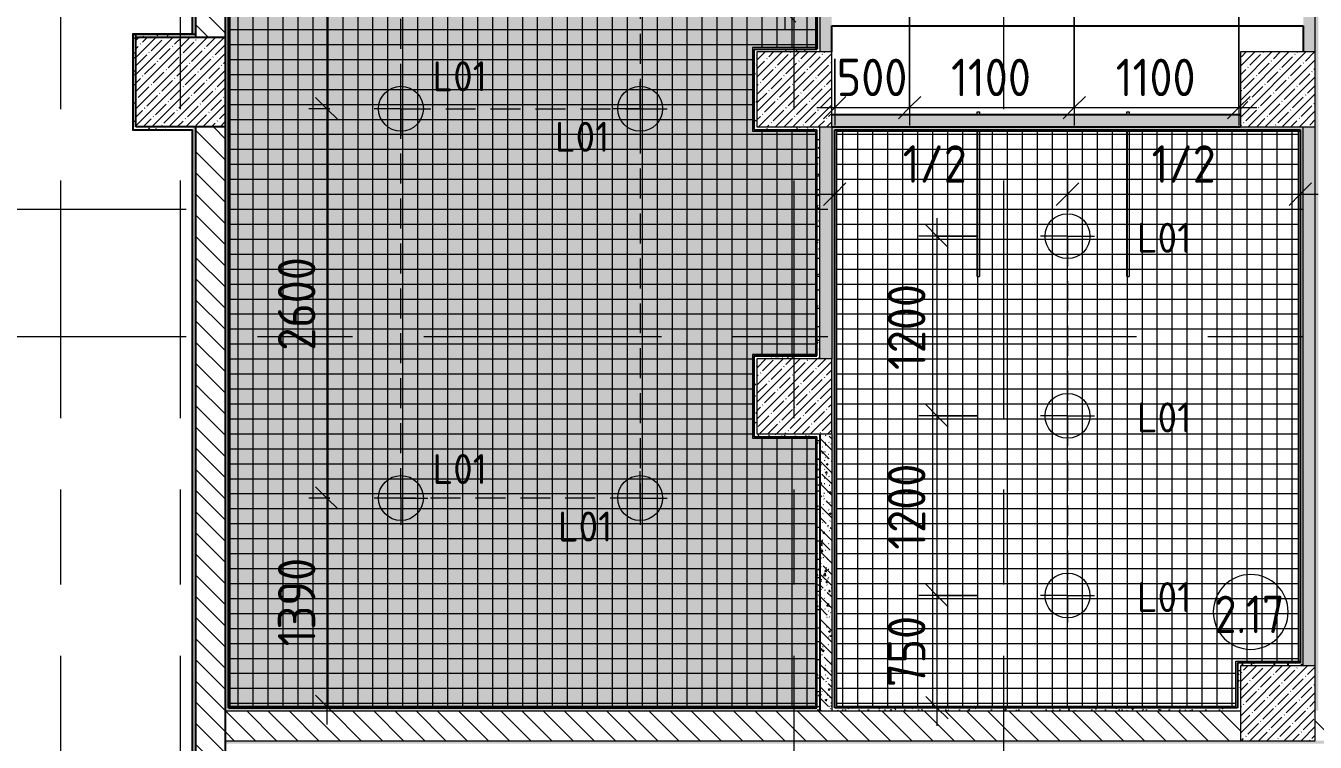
# Model space of a CAD drawing. Header units: millimetres. Extents: x 35098 to 231722, y -8553 to 29000.
# Drawn here: x 65425 to 74040, y 18590 to 23375 of the extents above; entities that cross this region are included whole.
import ezdxf

# ---------------------------------------------------------------- set-up
doc = ezdxf.new("R2010")
doc.units = ezdxf.units.MM
doc.linetypes.add('ADSK_Штрих_ш2 п1', pattern=[300, 200, -100])
doc.linetypes.add('Осевая', pattern=[3175, 635, -476.25, 1587.5, -476.25])
for name, color, linetype, lineweight in [('A-ANNO-DIMS', 7, 'Continuous', 9), ('A-ANNO-DIMS-100', 7, 'Continuous', 9), ('A-AREA-IDEN', 7, 'Continuous', 9), ('A-CLNG-PATT', 7, 'Continuous', 9), ('A-DETL-1', 7, 'ADSK_Штрих_ш2 п1', 9), ('A-GENM', 7, 'Continuous', 9), ('A-WALL', 7, 'Continuous', 9), ('E-LITE-EQPM-IDEN', 7, 'Continuous', 9), ('I-WALL', 7, 'Continuous', 9), ('S-COLS', 7, 'Continuous', 9), ('Оси-2', 7, 'Осевая', 9)]:
    doc.layers.add(name, color=color, linetype=linetype, lineweight=lineweight)
for name, color, linetype, lineweight, true_color in [('A-ANNO-NOTE', 1, 'Continuous', 9, 0xff0000), ('A-CLNG-1', 7, 'Continuous', 9, 0xc0c0c0), ('A-WALL-1', 7, 'Continuous', 25, 0x3c3c3c), ('A-WALL-FNSH-2', 7, 'Continuous', 13, 0x3c3c3c)]:
    doc.layers.add(name, color=color, linetype=linetype, lineweight=lineweight, true_color=true_color)
doc.layers.add('A-CLNG-PATT-1', color=7, linetype='Continuous', lineweight=9, transparency=1)
doc.styles.add('GOST Common', font='GOST_Common.ttf', dxfattribs={"height": 200})
doc.styles.add('GOST Common_1', font='GOST_Common.ttf', dxfattribs={"width": 0.9, "height": 250})
doc.styles.add('ISOCPEUR', font='isocpeur.ttf', dxfattribs={"width": 0.9, "height": 250})
doc.dimstyles.new('ISO-2_5_0_9К_БОЛЬШОЙ', dxfattribs={"dimscale": 304.8, "dimtxt": 248.995294, "dimasz": 0.492126, "dimexe": 0.393701, "dimexo": 0.984252, "dimgap": 0, "dimtad": 1, "dimdec": 0, "dimrnd": 10, "dimzin": 0, "dimdsep": 46, "dimtxsty": 'ISOCPEUR', "dimblk1": 'OBLIQUE', "dimblk2": 'OBLIQUE', "dimsah": 1, "dimcen": 0.09, "dimdle": 0.393701, "dimazin": 0, "dimtfac": 1, "dimtdec": 4, "dimtix": 1, "dimtmove": 0, "dimatfit": 3, "dimfxl": 1, "dimtvp": 1, "dimtolj": 1, "dimtzin": 0, "dimarcsym": 2})
doc.dimstyles.new('ISO-2_5_0_9К_БОЛЬШОЙ_1', dxfattribs={"dimscale": 304.8, "dimtxt": 248.995294, "dimasz": 0.492126, "dimexe": 0.393701, "dimexo": 0.984252, "dimgap": 0, "dimtad": 1, "dimdec": 0, "dimrnd": 10, "dimzin": 0, "dimdsep": 46, "dimtxsty": 'ISOCPEUR', "dimblk1": 'OBLIQUE', "dimblk2": 'OBLIQUE', "dimsah": 1, "dimcen": 0.09, "dimdle": 0.393701, "dimazin": 0, "dimtfac": 1, "dimtdec": 4, "dimtix": 1, "dimtmove": 2, "dimatfit": 3, "dimfxl": 1, "dimtvp": 1, "dimtolj": 1, "dimtzin": 0, "dimarcsym": 2})
pattern_1 = [(135, (0, 0), (-70.71068, -70.71068), [])]
pattern_2 = [(135, (0, 0), (-75.43415, -75.43415), [106.68, -17.78, 3.556, -17.78]), (135, (0, 75.39), (-75.43415, -75.43415), []), (50, (0, 0), (127.52922, -11.15758), [13.335, -146.685]), (355, (0, 0), (-24.66966, 133.74002), [10.668, -117.348]), (100.451, (10.63, -0.93), (102.85973, 122.58178), [11.333, -124.663]), (46.184, (0, 35.56), (189.75516, -29.43036), [20.002, -220.027]), (96.636, (15.81, 33.1), (166.1822, 173.1996), [17, -186.995]), (351.184, (0, 35.56), (166.18393, 173.19757), [16.002, -176.022]), (21, (17.78, 26.67), (106.13027, -71.58603), [13.335, -146.685]), (326, (17.78, 26.67), (43.26188, 128.93175), [10.668, -117.348]), (71.451, (26.62, 20.7), (149.39198, 57.34505), [11.333, -124.663]), (37.5, (0, 0), (2.162228, 59.188357), [3.353, -112.573, 3.353, -115.773, -117.792]), (37.5, (0, 0), (2.162228, 59.188357), [-235.052, 3.353, -114.44]), (7.5, (0, 0), (46.773857, 70.12615), [3.353, -64.567, 3.353, -109.906, -44.894]), (7.5, (0, 0), (46.773857, 70.12615), [-181.178, 3.353, -41.542]), (327.5, (-39.65, 0), (94.91367, -4.010093), [3.353, -41.097, 3.353, -135.331, -184.023]), (327.5, (-39.65, 0), (94.91367, -4.010093), [-183.134, 3.353, -180.67]), (317.5, (-57.43, 0), (103.69057, 17.79882), [3.353, -54.432, 3.353, -88.748, -130.683]), (317.5, (-57.43, 0), (103.69057, 17.79882), [-149.885, 3.353, -127.33])]
pattern_3 = [(0, (0, 0), (121.92, 30.48), [10.058, -81.382, 10.058, -81.382, -487.68]), (0, (0, 0), (121.92, 30.48), [-182.88, 10.058, -172.822, 10.058, -81.382, -213.36]), (0, (0, 0), (121.92, 30.48), [-457.2, 10.058, -50.902, 10.058, -142.342]), (120, (45.72, 15.24), (-87.356454, 90.345817), [10.058, -81.382, 10.058, -81.382, -487.68]), (120, (45.72, 15.24), (-87.356454, 90.345817), [-182.88, 10.058, -172.822, 10.058, -81.382, -213.36]), (120, (45.72, 15.24), (-87.356454, 90.345817), [-457.2, 10.058, -50.902, 10.058, -142.342]), (240, (60.96, 76.2), (-34.563546, -120.825817), [10.058, -81.382, 10.058, -81.382, -487.68]), (240, (60.96, 76.2), (-34.563546, -120.825817), [-182.88, 10.058, -172.822, 10.058, -81.382, -213.36]), (240, (60.96, 76.2), (-34.563546, -120.825817), [-457.2, 10.058, -50.902, 10.058, -142.342])]

# ---------------------------------------------------------------- blocks, each defined once
blk = doc.blocks.new('BSC_Колонна _Прямоугольная - 500х500-V22-План расстановки осветительного оборудования 2 этажа в осях 12-23')
at = {"layer": 'S-COLS'}
h = blk.add_hatch(dxfattribs=at)
h.set_pattern_fill('FP_31', color=256, style=0, pattern_type=2)
h.set_pattern_definition([(45, (-73790, -22950), (-57.02463, 57.02463), []), (45, (-73732.975, -22950), (-57.02463, 57.02463), [100.806, -20.161, 3.353, -16.808])])
h.paths.add_polyline_path([(-250, -250), (250, -250), (250, 250), (-250, 250)])
for p, q in [((250, 250), (-250, 250)), ((-250, 250), (-250, -250)), ((250, -250), (250, 250)), ((-250, -250), (250, -250))]:
    blk.add_line(p, q, dxfattribs=at)
blk = doc.blocks.new('BSC_Колонна _Прямоугольная - 500х500-V23-План расстановки осветительного оборудования 2 этажа в осях 12-23')
at = {"layer": 'S-COLS'}
h = blk.add_hatch(dxfattribs=at)
h.set_pattern_fill('FP_32', color=256, style=0, pattern_type=2)
h.set_pattern_definition([(45, (-70560, -22950), (-57.02463, 57.02463), []), (45, (-70502.975, -22950), (-57.02463, 57.02463), [100.806, -20.161, 3.353, -16.808])])
h.paths.add_polyline_path([(-250, -250), (250, -250), (250, 250), (-250, 250), (-250, -31.6)])
for p, q in [((250, 250), (-250, 250)), ((-250, 250), (-250, -250)), ((250, -250), (250, 250)), ((-250, -250), (250, -250))]:
    blk.add_line(p, q, dxfattribs=at)
blk = doc.blocks.new('131_Сантехническая перегородка - СП-2-V27-План расстановки осветительного оборудования 2 этажа в осях 12-23')
at = {"layer": 'A-GENM'}
for p, q in [((0, 8), (969, 8)), ((0, 8), (0, -8)), ((1080, 8), (1100, 8)), ((1100, 8), (1100, -8)), ((969, -8), (0, -8)), ((1100, -8), (1080, -8))]:
    blk.add_line(p, q, dxfattribs=at)
blk = doc.blocks.new('BSC_Колонна _Прямоугольная - 500х500-V35-План расстановки осветительного оборудования 2 этажа в осях 12-23')
at = {"layer": 'S-COLS'}
h = blk.add_hatch(dxfattribs=at)
h.set_pattern_fill('FP_39', color=256, style=0, pattern_type=2)
h.set_pattern_definition([(45, (-70560, -20900), (-57.02463, 57.02463), []), (45, (-70502.975, -20900), (-57.02463, 57.02463), [100.806, -20.161, 3.353, -16.808])])
h.paths.add_polyline_path([(-250, -250), (250, -250), (250, 250), (-250, 250)])
for p, q in [((250, 250), (-250, 250)), ((-250, 250), (-250, -250)), ((250, -250), (250, 250)), ((-250, -250), (250, -250))]:
    blk.add_line(p, q, dxfattribs=at)
blk = doc.blocks.new('BSC_Колонна _Прямоугольная - 500х500-V37-План расстановки осветительного оборудования 2 этажа в осях 12-23')
at = {"layer": 'S-COLS'}
h = blk.add_hatch(dxfattribs=at)
h.set_pattern_fill('FP_40', color=256, style=0, pattern_type=2)
h.set_pattern_definition([(45, (-73790, -18850), (-57.02463, 57.02463), []), (45, (-73732.975, -18850), (-57.02463, 57.02463), [100.806, -20.161, 3.353, -16.808])])
h.paths.add_polyline_path([(-250, -250), (250, -250), (250, 250), (-250, 250), (-250, 14.9)])
for p, q in [((250, 250), (-250, 250)), ((-250, 250), (-250, -250)), ((250, -250), (250, 250)), ((-250, -250), (250, -250))]:
    blk.add_line(p, q, dxfattribs=at)
blk = doc.blocks.new('DIMBLOCK34-План расстановки осветительного оборудования 2 этажа в осях 12-23')
at = {"layer": 'A-ANNO-DIMS-100'}
for p, q in [((67436.7, 25541), (67436.7, 22821)), ((67455.6, 25421), (67316.7, 25421)), ((67436.7, 25421), (67455.6, 25421)), ((67456.6, 22821), (67316.7, 22821)), ((67436.7, 22821), (67456.6, 22821))]:
    blk.add_line(p, q, dxfattribs=at)
at = {"layer": 'A-ANNO-DIMS-100', "lineweight": 20}
for p, q in [((67436.7, 25421), (67361.7, 25496)), ((67436.7, 25421), (67511.7, 25346)), ((67436.7, 22821), (67361.7, 22896)), ((67436.7, 22821), (67511.7, 22746))]:
    blk.add_line(p, q, dxfattribs=at)
at = {"layer": 'A-ANNO-DIMS-100', "color": 0, "insert": (67110.1, 23805), "char_height": 250, "width": 758.478, "attachment_point": 1, "rotation": 90, "line_spacing_factor": 1.149209, "style": 'ISOCPEUR'}
blk.add_mtext('2600', dxfattribs=at)
blk = doc.blocks.new('_Oblique')
at = {"color": 0, "linetype": 'ByBlock', "lineweight": -2}
blk.add_line((-0.5, -0.5), (0.5, 0.5), dxfattribs=at)
blk = doc.blocks.new('DIMBLOCK35-План расстановки осветительного оборудования 2 этажа в осях 12-23')
at = {"layer": 'A-ANNO-DIMS-100', "lineweight": 20}
for p, q in [((67436.7, 22821), (67361.7, 22896)), ((67436.7, 22821), (67511.7, 22746)), ((67436.7, 20221), (67361.7, 20296)), ((67436.7, 20221), (67511.7, 20146))]:
    blk.add_line(p, q, dxfattribs=at)
at = {"layer": 'A-ANNO-DIMS-100'}
for p, q in [((67456.6, 22821), (67316.7, 22821)), ((67436.7, 22821), (67436.7, 20221)), ((67436.7, 22821), (67456.6, 22821)), ((67456.6, 20221), (67316.7, 20221)), ((67436.7, 20221), (67456.6, 20221))]:
    blk.add_line(p, q, dxfattribs=at)
at = {"layer": 'A-ANNO-DIMS-100', "color": 0, "insert": (67110.1, 21205), "char_height": 250, "width": 758.478, "attachment_point": 1, "rotation": 90, "line_spacing_factor": 1.149209, "style": 'ISOCPEUR'}
blk.add_mtext('2600', dxfattribs=at)
blk = doc.blocks.new('DIMBLOCK36-План расстановки осветительного оборудования 2 этажа в осях 12-23')
at = {"layer": 'A-ANNO-DIMS-100', "lineweight": 20}
for p, q in [((67436.7, 20221), (67361.7, 20296)), ((67436.7, 20221), (67511.7, 20146)), ((67436.7, 18829), (67361.7, 18904)), ((67436.7, 18829), (67511.7, 18754))]:
    blk.add_line(p, q, dxfattribs=at)
at = {"layer": 'A-ANNO-DIMS-100'}
for p, q in [((67456.6, 20221), (67316.7, 20221)), ((67436.7, 20221), (67436.7, 18709)), ((67436.7, 20221), (67456.6, 20221)), ((67242.7, 18829), (67556.7, 18829)), ((67436.7, 18829), (67242.7, 18829))]:
    blk.add_line(p, q, dxfattribs=at)
at = {"layer": 'A-ANNO-DIMS-100', "color": 0, "insert": (67110.1, 19230.5), "char_height": 250, "width": 706.764, "attachment_point": 1, "rotation": 90, "line_spacing_factor": 1.149209, "style": 'ISOCPEUR'}
blk.add_mtext('1390', dxfattribs=at)
blk = doc.blocks.new('DIMBLOCK49-План расстановки осветительного оборудования 2 этажа в осях 12-23')
at = {"layer": 'A-ANNO-DIMS-100'}
for p, q in [((71330, 23477.5), (71330, 22708.4)), ((71330, 22828.4), (71330, 23477.5)), ((70830, 23155), (70830, 22708.4)), ((70830, 22828.4), (70830, 23155)), ((70710, 22828.4), (71330, 22828.4))]:
    blk.add_line(p, q, dxfattribs=at)
at = {"layer": 'A-ANNO-DIMS-100', "lineweight": 20}
for p, q in [((70830, 22828.4), (70905, 22903.4)), ((71330, 22828.4), (71405, 22903.4)), ((70830, 22828.4), (70755, 22753.4)), ((71330, 22828.4), (71255, 22753.4))]:
    blk.add_line(p, q, dxfattribs=at)
at = {"layer": 'A-ANNO-DIMS-100', "color": 0, "insert": (70843, 23155), "char_height": 250, "width": 568.858, "attachment_point": 1, "line_spacing_factor": 1.149209, "style": 'ISOCPEUR'}
blk.add_mtext('500', dxfattribs=at)
blk = doc.blocks.new('DIMBLOCK50-План расстановки осветительного оборудования 2 этажа в осях 12-23')
at = {"layer": 'A-ANNO-DIMS-100'}
for p, q in [((71330, 23477.5), (71330, 22708.4)), ((71330, 22828.4), (71330, 23477.5)), ((72430, 23477.5), (72430, 22708.4)), ((72430, 22828.4), (72430, 23477.5)), ((71330, 22828.4), (72430, 22828.4))]:
    blk.add_line(p, q, dxfattribs=at)
at = {"layer": 'A-ANNO-DIMS-100', "lineweight": 20}
for p, q in [((71330, 22828.4), (71405, 22903.4)), ((72430, 22828.4), (72505, 22903.4)), ((71330, 22828.4), (71255, 22753.4)), ((72430, 22828.4), (72355, 22753.4))]:
    blk.add_line(p, q, dxfattribs=at)
at = {"layer": 'A-ANNO-DIMS-100', "color": 0, "insert": (71607.1, 23155), "char_height": 250, "width": 655.049, "attachment_point": 1, "line_spacing_factor": 1.149209, "style": 'ISOCPEUR'}
blk.add_mtext('1100', dxfattribs=at)
blk = doc.blocks.new('DIMBLOCK51-План расстановки осветительного оборудования 2 этажа в осях 12-23')
at = {"layer": 'A-ANNO-DIMS-100'}
for p, q in [((72430, 23477.5), (72430, 22708.4)), ((72430, 22828.4), (72430, 23477.5)), ((73530, 23477.5), (73530, 22708.4)), ((73530, 22828.4), (73530, 23477.5)), ((72430, 22828.4), (73650, 22828.4))]:
    blk.add_line(p, q, dxfattribs=at)
at = {"layer": 'A-ANNO-DIMS-100', "lineweight": 20}
for p, q in [((72430, 22828.4), (72505, 22903.4)), ((73530, 22828.4), (73605, 22903.4)), ((72430, 22828.4), (72355, 22753.4)), ((73530, 22828.4), (73455, 22753.4))]:
    blk.add_line(p, q, dxfattribs=at)
at = {"layer": 'A-ANNO-DIMS-100', "color": 0, "insert": (72707.1, 23155), "char_height": 250, "width": 655.049, "attachment_point": 1, "line_spacing_factor": 1.149209, "style": 'ISOCPEUR'}
blk.add_mtext('1100', dxfattribs=at)
blk = doc.blocks.new('DIMBLOCK52-План расстановки осветительного оборудования 2 этажа в осях 12-23')
at = {"layer": 'A-ANNO-DIMS-100', "lineweight": 20}
for p, q in [((70496, 24075), (70421, 24150)), ((70496, 24075), (70571, 24000)), ((70496, 23475), (70421, 23550)), ((70496, 23475), (70571, 23400))]:
    blk.add_line(p, q, dxfattribs=at)
at = {"layer": 'A-ANNO-DIMS-100'}
for p, q in [((70496, 24195), (70496, 23355)), ((70854.6, 24075), (70376, 24075)), ((70496, 24075), (70854.6, 24075)), ((70530, 23475), (70376, 23475)), ((70496, 23475), (70530, 23475))]:
    blk.add_line(p, q, dxfattribs=at)
at = {"layer": 'A-ANNO-DIMS-100', "color": 0, "insert": (70169.4, 23538), "char_height": 250, "width": 568.858, "attachment_point": 1, "rotation": 90, "line_spacing_factor": 1.149209, "style": 'ISOCPEUR'}
blk.add_mtext('600', dxfattribs=at)
blk = doc.blocks.new('DIMBLOCK54-План расстановки осветительного оборудования 2 этажа в осях 12-23')
at = {"layer": 'A-ANNO-DIMS-100'}
for p, q in [((72385, 22445.4), (72385, 22130.2)), ((72385, 22250.2), (72385, 22445.4)), ((70830, 22056.2), (70830, 22370.2)), ((70710, 22250.2), (72385, 22250.2)), ((70830, 22250.2), (70830, 22056.2))]:
    blk.add_line(p, q, dxfattribs=at)
at = {"layer": 'A-ANNO-DIMS-100', "lineweight": 20}
for p, q in [((70830, 22250.2), (70905, 22325.2)), ((72385, 22250.2), (72460, 22325.2)), ((70830, 22250.2), (70755, 22175.2)), ((72385, 22250.2), (72310, 22175.2))]:
    blk.add_line(p, q, dxfattribs=at)
at = {"layer": 'A-ANNO-DIMS-100', "color": 0, "insert": (71283.7, 22576.8), "char_height": 250, "width": 517.144, "attachment_point": 1, "line_spacing_factor": 1.149209, "style": 'ISOCPEUR'}
blk.add_mtext('1/2', dxfattribs=at)
blk = doc.blocks.new('DIMBLOCK55-План расстановки осветительного оборудования 2 этажа в осях 12-23')
at = {"layer": 'A-ANNO-DIMS-100'}
for p, q in [((72385, 22445.4), (72385, 22130.2)), ((72385, 22250.2), (72385, 22445.4)), ((73940, 22056.2), (73940, 22370.2)), ((72385, 22250.2), (74060, 22250.2)), ((73940, 22250.2), (73940, 22056.2))]:
    blk.add_line(p, q, dxfattribs=at)
at = {"layer": 'A-ANNO-DIMS-100', "lineweight": 20}
for p, q in [((72385, 22250.2), (72460, 22325.2)), ((73940, 22250.2), (74015, 22325.2)), ((72385, 22250.2), (72310, 22175.2)), ((73940, 22250.2), (73865, 22175.2))]:
    blk.add_line(p, q, dxfattribs=at)
at = {"layer": 'A-ANNO-DIMS-100', "color": 0, "insert": (72947, 22576.8), "char_height": 250, "width": 517.144, "attachment_point": 1, "line_spacing_factor": 1.149209, "style": 'ISOCPEUR'}
blk.add_mtext('1/2', dxfattribs=at)
blk = doc.blocks.new('DIMBLOCK56-План расстановки осветительного оборудования 2 этажа в осях 12-23')
at = {"layer": 'A-ANNO-DIMS-100'}
for p, q in [((71512.5, 22090), (71512.5, 20770)), ((71787.5, 21970), (71392.5, 21970)), ((71512.5, 21970), (71787.5, 21970)), ((71787.5, 20770), (71392.5, 20770)), ((71512.5, 20770), (71787.5, 20770))]:
    blk.add_line(p, q, dxfattribs=at)
at = {"layer": 'A-ANNO-DIMS-100', "lineweight": 20}
for p, q in [((71512.5, 21970), (71437.5, 22045)), ((71512.5, 21970), (71587.5, 21895)), ((71512.5, 20770), (71437.5, 20845)), ((71512.5, 20770), (71587.5, 20695))]:
    blk.add_line(p, q, dxfattribs=at)
at = {"layer": 'A-ANNO-DIMS-100', "color": 0, "insert": (71185.9, 21075.5), "char_height": 250, "width": 706.764, "attachment_point": 1, "rotation": 90, "line_spacing_factor": 1.149209, "style": 'ISOCPEUR'}
blk.add_mtext('1200', dxfattribs=at)
blk = doc.blocks.new('DIMBLOCK57-План расстановки осветительного оборудования 2 этажа в осях 12-23')
at = {"layer": 'A-ANNO-DIMS-100'}
for p, q in [((71787.5, 20770), (71392.5, 20770)), ((71512.5, 20770), (71512.5, 19570)), ((71512.5, 20770), (71787.5, 20770)), ((71787.5, 19570), (71392.5, 19570)), ((71512.5, 19570), (71787.5, 19570))]:
    blk.add_line(p, q, dxfattribs=at)
at = {"layer": 'A-ANNO-DIMS-100', "lineweight": 20}
for p, q in [((71512.5, 20770), (71437.5, 20845)), ((71512.5, 20770), (71587.5, 20695)), ((71512.5, 19570), (71437.5, 19645)), ((71512.5, 19570), (71587.5, 19495))]:
    blk.add_line(p, q, dxfattribs=at)
at = {"layer": 'A-ANNO-DIMS-100', "color": 0, "insert": (71185.9, 19875.5), "char_height": 250, "width": 706.764, "attachment_point": 1, "rotation": 90, "line_spacing_factor": 1.149209, "style": 'ISOCPEUR'}
blk.add_mtext('1200', dxfattribs=at)
blk = doc.blocks.new('DIMBLOCK58-План расстановки осветительного оборудования 2 этажа в осях 12-23')
at = {"layer": 'A-ANNO-DIMS-100', "lineweight": 20}
for p, q in [((71512.5, 19570), (71437.5, 19645)), ((71512.5, 19570), (71587.5, 19495)), ((71512.5, 18820), (71437.5, 18895)), ((71512.5, 18820), (71587.5, 18745))]:
    blk.add_line(p, q, dxfattribs=at)
at = {"layer": 'A-ANNO-DIMS-100'}
for p, q in [((71787.5, 19570), (71392.5, 19570)), ((71512.5, 19570), (71512.5, 18700)), ((71512.5, 19570), (71787.5, 19570)), ((71318.6, 18820), (71632.5, 18820)), ((71512.5, 18820), (71318.6, 18820))]:
    blk.add_line(p, q, dxfattribs=at)
at = {"layer": 'A-ANNO-DIMS-100', "color": 0, "insert": (71185.9, 18958), "char_height": 250, "width": 568.858, "attachment_point": 1, "rotation": 90, "line_spacing_factor": 1.149209, "style": 'ISOCPEUR'}
blk.add_mtext('750', dxfattribs=at)
blk = doc.blocks.new('Марка_Помещения - Номер-25198446-План расстановки осветительного оборудования 2 этажа в осях 12-23')
at = {"layer": 'A-AREA-IDEN'}
for start, end in [(360, 180), (180, 360)]:
    blk.add_arc((0, 0), 2.5, start, end, dxfattribs=at)

msp = doc.modelspace()

# ---------------------------------------------------------------- hatches: boundary and pattern name
at = {"layer": 'A-CLNG-PATT'}
h = msp.add_hatch(dxfattribs=at)
h.set_pattern_fill('FP_78', color=256, style=0, pattern_type=2)
h.set_pattern_definition([(270, (68745, 22850), (100, 6e-15), []), (0, (68745, 22850), (0, 100), [])])
h.paths.add_polyline_path([(70287.3, 18829), (70701, 18829), (70701, 20621), (70281, 20621), (70281, 21179), (70701, 21179), (70701, 22671), (70281, 22671), (70281, 23229), (70701, 23229), (70701, 26321), (70006.6, 26321), (70006.6, 26871), (66789, 26871), (66789, 18829), (67378.4, 18829)])
h = msp.add_hatch(dxfattribs=at)
h.set_pattern_fill('FP_77', color=256, style=0, pattern_type=2)
h.set_pattern_definition([(270, (72385, 20750), (100, 6e-15), []), (0, (72385, 20750), (0, 100), [])])
h.paths.add_polyline_path([(73509, 18831), (73509, 19131), (73929, 19131), (73929, 22669), (70841, 22669), (70841, 18831), (73196.3, 18831)])
at = {"layer": 'A-CLNG-PATT-1'}
msp.add_hatch(color=256, dxfattribs=at).paths.add_polyline_path([(70287.3, 18829), (70701, 18829), (70701, 20621), (70281, 20621), (70281, 21179), (70701, 21179), (70701, 22671), (70281, 22671), (70281, 23229), (70701, 23229), (70701, 26321), (70006.6, 26321), (70006.6, 26871), (66789, 26871), (66789, 18829), (70281, 18829)])
at = {"layer": 'I-WALL'}
h = msp.add_hatch(dxfattribs=at)
h.set_pattern_fill('FP_46', color=256, style=0, pattern_type=2)
h.set_pattern_definition(pattern_3)
h.paths.add_polyline_path([(66760, 18800), (66780, 18800), (66780, 26880), (66760, 26880), (66760, 20023)])
h = msp.add_hatch(dxfattribs=at)
h.set_pattern_fill('FP_46', color=256, style=0, pattern_type=2)
h.set_pattern_definition(pattern_3)
h.paths.add_polyline_path([(74060, 18800), (74060, 26880), (74040, 26880), (74040, 18800)])
h = msp.add_hatch(dxfattribs=at)
h.set_pattern_fill('FP_24', color=256, style=0, pattern_type=2)
h.set_pattern_definition(pattern_2)
h.paths.add_polyline_path([(70730, 21150), (70810, 21150), (70810, 22700), (70730, 22700), (70730, 21170)])
h.paths.add_polyline_path([(70810, 23200), (70810, 26617.5), (70730, 26617.5), (70730, 23200)])
h = msp.add_hatch(dxfattribs=at)
h.set_pattern_fill('FP_24', color=256, style=0, pattern_type=2)
h.set_pattern_definition(pattern_2)
h.paths.add_polyline_path([(73960, 19100), (74040, 19100), (74040, 22700), (73960, 22700), (73960, 19120)])
h.paths.add_polyline_path([(74040, 23200), (74040, 26587.5), (73960, 26587.5), (73960, 23200), (73970.3, 23200)])
h = msp.add_hatch(dxfattribs=at)
h.set_pattern_fill('FP_46', color=256, style=0, pattern_type=2)
h.set_pattern_definition(pattern_3)
h.paths.add_polyline_path([(66560, 23320), (66560, 26500), (66540, 26500), (66540, 23320)])
h = msp.add_hatch(dxfattribs=at)
h.set_pattern_fill('FP_19', color=256, style=0, pattern_type=2)
h.set_pattern_definition(pattern_1)
h.paths.add_polyline_path([(66760, 12300), (66760, 16700), (66560, 16700), (66560, 12300)])
h.paths.add_polyline_path([(66760, 17300), (66760, 22700), (66560, 22700), (66560, 17300), (66663.8, 17300)])
h.paths.add_polyline_path([(66760, 23300), (66760, 26500), (66560, 26500), (66560, 23300)])
h = msp.add_hatch(dxfattribs=at)
h.set_pattern_fill('FP_46', color=256, style=0, pattern_type=2)
h.set_pattern_definition(pattern_3)
h.paths.add_polyline_path([(70730, 23220), (70730, 26330), (70710, 26330), (70710, 23220)])
h = msp.add_hatch(dxfattribs=at)
h.set_pattern_fill('FP_46', color=256, style=0, pattern_type=2)
h.set_pattern_definition(pattern_3)
h.paths.add_polyline_path([(66160, 22700), (66160, 23320), (66140, 23320), (66140, 22700)])
h = msp.add_hatch(dxfattribs=at)
h.set_pattern_fill('FP_46', color=256, style=0, pattern_type=2)
h.set_pattern_definition(pattern_3)
h.paths.add_polyline_path([(66560, 23300), (66560, 23320), (66160, 23320), (66160, 23300)])
h = msp.add_hatch(dxfattribs=at)
h.set_pattern_fill('FP_46', color=256, style=0, pattern_type=2)
h.set_pattern_definition(pattern_3)
h.paths.add_polyline_path([(70290, 22700), (70310, 22700), (70310, 23220), (70290, 23220), (70290, 22918.4)])
h = msp.add_hatch(dxfattribs=at)
h.set_pattern_fill('FP_46', color=256, style=0, pattern_type=2)
h.set_pattern_definition(pattern_3)
h.paths.add_polyline_path([(70310, 23200), (70730, 23200), (70730, 23220), (70310, 23220)])
h = msp.add_hatch(dxfattribs=at)
h.set_pattern_fill('FP_24', color=256, style=0, pattern_type=2)
h.set_pattern_definition(pattern_2)
h.paths.add_polyline_path([(73540, 22700), (73540, 22780), (70810, 22780), (70810, 22700), (73196.3, 22700)])
h = msp.add_hatch(dxfattribs=at)
h.set_pattern_fill('FP_46', color=256, style=0, pattern_type=2)
h.set_pattern_definition(pattern_3)
h.paths.add_polyline_path([(66527, 22680), (66540, 22680), (66540, 22700), (66140, 22700), (66140, 22680)])
h = msp.add_hatch(dxfattribs=at)
h.set_pattern_fill('FP_46', color=256, style=0, pattern_type=2)
h.set_pattern_definition(pattern_3)
h.paths.add_polyline_path([(66560, 17300), (66560, 22700), (66540, 22700), (66540, 17300)])
h = msp.add_hatch(dxfattribs=at)
h.set_pattern_fill('FP_46', color=256, style=0, pattern_type=2)
h.set_pattern_definition(pattern_3)
h.paths.add_polyline_path([(70710, 22680), (70710, 22700), (70290, 22700), (70290, 22680), (70687.8, 22680)])
h = msp.add_hatch(dxfattribs=at)
h.set_pattern_fill('FP_46', color=256, style=0, pattern_type=2)
h.set_pattern_definition(pattern_3)
h.paths.add_polyline_path([(70710, 21170), (70730, 21170), (70730, 22700), (70710, 22700), (70710, 21181.1)])
h = msp.add_hatch(dxfattribs=at)
h.set_pattern_fill('FP_46', color=256, style=0, pattern_type=2)
h.set_pattern_definition(pattern_3)
h.paths.add_polyline_path([(73940, 22680), (73940, 22700), (70810, 22700), (70810, 22680), (73540, 22680)])
h = msp.add_hatch(dxfattribs=at)
h.set_pattern_fill('FP_46', color=256, style=0, pattern_type=2)
h.set_pattern_definition(pattern_3)
h.paths.add_polyline_path([(70810, 18820), (70830, 18820), (70830, 22680), (70810, 22680), (70810, 20023)])
h = msp.add_hatch(dxfattribs=at)
h.set_pattern_fill('FP_46', color=256, style=0, pattern_type=2)
h.set_pattern_definition(pattern_3)
h.paths.add_polyline_path([(73940, 19120), (73960, 19120), (73960, 22700), (73940, 22700), (73940, 20023)])
h = msp.add_hatch(dxfattribs=at)
h.set_pattern_fill('FP_46', color=256, style=0, pattern_type=2)
h.set_pattern_definition(pattern_3)
h.paths.add_polyline_path([(70310, 20650), (70310, 21170), (70290, 21170), (70290, 20650)])
h = msp.add_hatch(dxfattribs=at)
h.set_pattern_fill('FP_46', color=256, style=0, pattern_type=2)
h.set_pattern_definition(pattern_3)
h.paths.add_polyline_path([(70310, 21150), (70730, 21150), (70730, 21170), (70310, 21170)])
h = msp.add_hatch(dxfattribs=at)
h.set_pattern_fill('FP_46', color=256, style=0, pattern_type=2)
h.set_pattern_definition(pattern_3)
h.paths.add_polyline_path([(70710, 20630), (70710, 20650), (70290, 20650), (70290, 20630), (70651, 20630)])
h = msp.add_hatch(dxfattribs=at)
h.set_pattern_fill('FP_46', color=256, style=0, pattern_type=2)
h.set_pattern_definition(pattern_3)
h.paths.add_polyline_path([(70730, 18800), (70730, 20650), (70710, 20650), (70710, 18800)])
h = msp.add_hatch(dxfattribs=at)
h.set_pattern_fill('FP_24', color=256, style=0, pattern_type=2)
h.set_pattern_definition(pattern_2)
h.paths.add_polyline_path([(70810, 18800), (70810, 20650), (70730, 20650), (70730, 18800)])
h = msp.add_hatch(dxfattribs=at)
h.set_pattern_fill('FP_46', color=256, style=0, pattern_type=2)
h.set_pattern_definition(pattern_3)
h.paths.add_polyline_path([(73520, 18820), (73540, 18820), (73540, 19120), (73520, 19120), (73520, 18864.9)])
h = msp.add_hatch(dxfattribs=at)
h.set_pattern_fill('FP_46', color=256, style=0, pattern_type=2)
h.set_pattern_definition(pattern_3)
h.paths.add_polyline_path([(73960, 19100), (73960, 19120), (73540, 19120), (73540, 19100)])
h = msp.add_hatch(dxfattribs=at)
h.set_pattern_fill('FP_19', color=256, style=0, pattern_type=2)
h.set_pattern_definition(pattern_1)
h.paths.add_polyline_path([(84105, 18600), (84200, 18600), (84200, 18800), (79080, 18800), (79080, 18600), (83377.8, 18600)])
h.paths.add_polyline_path([(78580, 18600), (78580, 18800), (74040, 18799.5), (74040, 18600), (77559.8, 18600)])
h.paths.add_polyline_path([(73196.3, 18600), (73540, 18600), (73540, 18800), (66760, 18800), (66760, 18600), (70287.3, 18600)])
h = msp.add_hatch(dxfattribs=at)
h.set_pattern_fill('FP_46', color=256, style=0, pattern_type=2)
h.set_pattern_definition(pattern_3)
h.paths.add_polyline_path([(70287.3, 18800), (70710, 18800), (70710, 18820), (66780, 18820), (66780, 18800), (67378.4, 18800)])
h = msp.add_hatch(dxfattribs=at)
h.set_pattern_fill('FP_46', color=256, style=0, pattern_type=2)
h.set_pattern_definition(pattern_3)
h.paths.add_polyline_path([(73196.3, 18800), (73540, 18800), (73540, 18820), (70810, 18820), (70810, 18800)])
h = msp.add_hatch(dxfattribs=at)
h.set_pattern_fill('FP_46', color=256, style=0, pattern_type=2)
h.set_pattern_definition(pattern_3)
h.paths.add_polyline_path([(84459, 18580), (84460, 18580), (84460, 18600), (66760, 18600), (66760, 18580), (84200, 18580)])
at = {"layer": 'S-COLS'}
h = msp.add_hatch(dxfattribs=at)
h.set_pattern_fill('FP_17', color=256, style=0, pattern_type=2)
h.set_pattern_definition([(45, (0, 0), (-57.02463, 57.02463), []), (45, (57.025, 0), (-57.02463, 57.02463), [100.806, -20.161, 3.353, -16.808])])
h.paths.add_polyline_path([(66160, 22700), (66760, 22700), (66760, 23300), (66160, 23300)])

# ---------------------------------------------------------------- linework, layer by layer
at = {"layer": 'A-ANNO-NOTE'}
for p, q in [((67932, 22821), (67932, 23001)), ((69530, 22821), (69530, 23001)), ((67932, 22821), (67752, 22821)), ((67932, 22821), (68112, 22821)), ((67932, 22821), (67932, 22641)), ((69530, 22821), (69350, 22821)), ((69530, 22821), (69710, 22821)), ((69530, 22821), (69530, 22641)), ((72385, 21970), (72385, 22150)), ((72385, 21970), (72205, 21970)), ((72385, 21970), (72385, 21790)), ((72385, 21970), (72565, 21970)), ((72385, 20770), (72385, 20950)), ((72385, 20770), (72205, 20770)), ((72385, 20770), (72385, 20590)), ((72385, 20770), (72565, 20770)), ((67932, 20221), (67932, 20401)), ((69530, 20221), (69530, 20401)), ((67932, 20221), (67752, 20221)), ((67932, 20221), (68112, 20221)), ((67932, 20221), (67932, 20041)), ((69530, 20221), (69350, 20221)), ((69530, 20221), (69710, 20221)), ((69530, 20221), (69530, 20041)), ((72385, 19570), (72385, 19750)), ((72385, 19570), (72205, 19570)), ((72385, 19570), (72385, 19390)), ((72385, 19570), (72565, 19570))]:
    msp.add_line(p, q, dxfattribs=at)
for centre in [(67932, 22821), (69530, 22821), (72385, 21970), (72385, 20770), (67932, 20221), (69530, 20221), (72385, 19570)]:
    msp.add_circle(centre, 150, dxfattribs=at)
at = {"layer": 'A-CLNG-1'}
for p, q in [((73929, 22669), (70841, 22669)), ((73509, 19131), (73929, 19131))]:
    msp.add_line(p, q, dxfattribs=at)
at = {"layer": 'A-DETL-1'}
for p, q in [((67931, 20221), (67931, 25421)), ((69530, 25421), (69530, 20221)), ((67931, 22821), (69530, 22821)), ((72385, 21970), (72385, 19570)), ((69530, 20221), (67931, 20221))]:
    msp.add_line(p, q, dxfattribs=at)
at = {"layer": 'A-WALL'}
for p, q in [((74040, 23200), (74040, 26587.5)), ((70730, 26350), (70730, 23200)), ((70730, 21150), (70730, 22700)), ((70810, 22700), (70810, 21150)), ((73960, 19100), (73960, 22700)), ((74040, 19100), (74040, 22700)), ((70810, 20650), (70810, 18800)), ((66760, 18800), (73540, 18800)), ((66760, 18600), (73540, 18600))]:
    msp.add_line(p, q, dxfattribs=at)
at = {"layer": 'A-WALL-1'}
for p, q in [((66760, 17300), (66760, 26880)), ((66780, 18820), (66780, 26880)), ((66540, 23321), (66540, 26500)), ((66560, 26500), (66560, 23300)), ((70710, 26330), (70710, 23220)), ((70810, 23375), (73960, 23375)), ((70810, 23200), (70810, 23375)), ((73960, 23375), (73960, 23200)), ((66140, 23320), (66140, 22680)), ((66140, 23320), (66560, 23320)), ((66160, 22700), (66160, 23320)), ((66160, 23300), (66760, 23300)), ((66540, 23320), (66540, 23321)), ((70290, 23220), (70290, 22680)), ((70290, 23220), (70710, 23220)), ((73540, 22780), (70810, 22780)), ((66140, 22680), (66540, 22680)), ((66760, 22700), (66160, 22700)), ((66540, 17320), (66540, 22680)), ((66560, 22700), (66560, 17300)), ((70290, 22680), (70710, 22680)), ((70710, 21170), (70710, 22680)), ((70810, 22700), (73540, 22700)), ((70830, 22680), (73940, 22680)), ((70830, 18820), (70830, 22680)), ((73940, 22680), (73940, 19120)), ((70290, 21170), (70290, 20630)), ((70290, 21170), (70710, 21170)), ((70290, 20630), (70710, 20630)), ((70710, 18820), (70710, 20630)), ((70730, 20650), (70730, 18800)), ((73520, 19120), (73520, 18820)), ((73940, 19120), (73520, 19120)), ((66780, 18820), (70710, 18820)), ((73520, 18820), (70830, 18820))]:
    msp.add_line(p, q, dxfattribs=at)
at = {"layer": 'A-WALL-FNSH-2'}
for p, q in [((66789, 26871), (66789, 18820)), ((66539, 26479), (66539, 23320)), ((70701, 26321), (70701, 23220)), ((66540, 23321), (66139, 23321)), ((66139, 23321), (66139, 22679)), ((70710, 23229), (70281, 23229)), ((70281, 23229), (70281, 22671)), ((66139, 22679), (66539, 22679)), ((66539, 22679), (66539, 17321)), ((70281, 22671), (70701, 22671)), ((70701, 22671), (70701, 21179)), ((70701, 21179), (70281, 21179)), ((70281, 21179), (70281, 20621)), ((70281, 20621), (70701, 20621)), ((70701, 20621), (70701, 18829)), ((70701, 18829), (66789, 18829))]:
    msp.add_line(p, q, dxfattribs=at)
at = {"layer": 'I-WALL'}
for p, q in [((70841, 22669), (70841, 18831)), ((73940, 22669), (73929, 22669)), ((73929, 19131), (73929, 22669)), ((73509, 18831), (73509, 19131)), ((73929, 19131), (73940, 19131)), ((70841, 18831), (73509, 18831))]:
    msp.add_line(p, q, dxfattribs=at)
at = {"layer": 'S-COLS'}
for p, q in [((66560, 23300), (66160, 23300)), ((66160, 23300), (66160, 22700)), ((66760, 23300), (66560, 23300)), ((66760, 22700), (66760, 23300)), ((66160, 22700), (66560, 22700)), ((66560, 22700), (66760, 22700))]:
    msp.add_line(p, q, dxfattribs=at)
at = {"layer": 'Оси-2'}
for p, q in [((65660, 593.7), (65660, 24898.1)), ((66460, 593.7), (66460, 24898.1)), ((70560, 593.7), (70560, 24898.1)), ((71960, 593.7), (71960, 24898.1)), ((38398.2, 22150), (82450, 22150)), ((38398.2, 21300), (82450, 21300))]:
    msp.add_line(p, q, dxfattribs=at)

# ---------------------------------------------------------------- block references
at = {"layer": 'A-AREA-IDEN', "xscale": 99.99999999999993, "yscale": 99.99999999999993, "zscale": 99.99999999999993}
msp.add_blockref('Марка_Помещения - Номер-25198446-План расстановки осветительного оборудования 2 этажа в осях 12-23', (73609.3, 19460.2), dxfattribs=at)
at = {"layer": 'A-GENM', "rotation": 90.00000000000006}
for p in [(71790, 21700), (72790, 21700)]:
    msp.add_blockref('131_Сантехническая перегородка - СП-2-V27-План расстановки осветительного оборудования 2 этажа в осях 12-23', p, dxfattribs=at)
at = {"layer": 'S-COLS'}
for name, p in [('BSC_Колонна _Прямоугольная - 500х500-V23-План расстановки осветительного оборудования 2 этажа в осях 12-23', (70560, 22950)), ('BSC_Колонна _Прямоугольная - 500х500-V22-План расстановки осветительного оборудования 2 этажа в осях 12-23', (73790, 22950)), ('BSC_Колонна _Прямоугольная - 500х500-V35-План расстановки осветительного оборудования 2 этажа в осях 12-23', (70560, 20900)), ('BSC_Колонна _Прямоугольная - 500х500-V37-План расстановки осветительного оборудования 2 этажа в осях 12-23', (73790, 18850))]:
    msp.add_blockref(name, p, dxfattribs=at)

# ---------------------------------------------------------------- texts
at = {"layer": 'A-AREA-IDEN', "insert": (73367.4, 19568.8), "char_height": 250, "width": 606.076, "attachment_point": 1, "style": 'GOST Common_1'}
msp.add_mtext('2.17', dxfattribs=at)
at = {"layer": 'E-LITE-EQPM-IDEN', "char_height": 200, "width": 472.996, "attachment_point": 1, "style": 'GOST Common'}
for insert in [(68143.3, 23137.7), (68961.3, 22733.7), (72849.5, 22059.3), (72849.5, 20859.3), (68143.3, 20514.5), (68981.3, 20130.5), (72849.5, 19659.3)]:
    msp.add_mtext('L01', dxfattribs=dict(at, insert=insert))

# ---------------------------------------------------------------- dimensions: what is measured, and where the dimension line sits
at = {"layer": 'A-ANNO-DIMS'}
for base, p1, p2, override, picture, middle in [((67436.7, 22821), (67755.6, 25421), (67756.6, 22821), {"dimpost": '<>', "dimfxl": 2600.000192}, 'DIMBLOCK34-План расстановки осветительного оборудования 2 этажа в осях 12-23', (67311.7, 24121)), ((70496, 23475), (71154.6, 24075), (70830, 23475), {"dimpost": '<>', "dimfxl": 682.185379}, 'DIMBLOCK52-План расстановки осветительного оборудования 2 этажа в осях 12-23', (70371, 23775)), ((67436.7, 20221), (67756.6, 22821), (67756.6, 20221), {"dimpost": '<>', "dimfxl": 2600}, 'DIMBLOCK35-План расстановки осветительного оборудования 2 этажа в осях 12-23', (67311.7, 21521)), ((71512.5, 20770), (72087.5, 21970), (72087.5, 20770), {"dimpost": '<>', "dimfxl": 1200}, 'DIMBLOCK56-План расстановки осветительного оборудования 2 этажа в осях 12-23', (71387.5, 21370)), ((71512.5, 19570), (72087.5, 20770), (72087.5, 19570), {"dimpost": '<>', "dimfxl": 1200}, 'DIMBLOCK57-План расстановки осветительного оборудования 2 этажа в осях 12-23', (71387.5, 20170)), ((67436.7, 18829), (67756.6, 20221), (67542.7, 18829), {"dimpost": '<>', "dimfxl": 1408.33475}, 'DIMBLOCK36-План расстановки осветительного оборудования 2 этажа в осях 12-23', (67311.7, 19525)), ((71512.5, 18820), (72087.5, 19570), (71618.6, 18820), {"dimpost": '<>', "dimfxl": 884.513188}, 'DIMBLOCK58-План расстановки осветительного оборудования 2 этажа в осях 12-23', (71387.5, 19195))]:
    dim = msp.add_linear_dim(base=base, p1=p1, p2=p2, angle=90, dimstyle='ISO-2_5_0_9К_БОЛЬШОЙ', override=override, dxfattribs=at)
    dim.commit()
    dim.dimension.update_dxf_attribs({"geometry": picture, "text_midpoint": middle})
for base, p1, p2, override, picture, middle in [((71330, 22828.4), (70830, 23455), (71330, 23777.5), {"dimpost": '<>', "dimfxl": 594.984272}, 'DIMBLOCK49-План расстановки осветительного оборудования 2 этажа в осях 12-23', (71080, 22953.4)), ((72430, 22828.4), (71330, 23777.5), (72430, 23777.5), {"dimpost": '<>', "dimfxl": 1100}, 'DIMBLOCK50-План расстановки осветительного оборудования 2 этажа в осях 12-23', (71880, 22953.4)), ((73530, 22828.4), (72430, 23777.5), (73530, 23777.5), {"dimpost": '<>', "dimfxl": 1100}, 'DIMBLOCK51-План расстановки осветительного оборудования 2 этажа в осях 12-23', (72980, 22953.4))]:
    dim = msp.add_linear_dim(base=base, p1=p1, p2=p2, dimstyle='ISO-2_5_0_9К_БОЛЬШОЙ', override=override, dxfattribs=at)
    dim.commit()
    dim.dimension.update_dxf_attribs({"geometry": picture, "text_midpoint": middle})
dim = msp.add_linear_dim(base=(72385, 22250.2), p1=(70830, 22356.2), p2=(72385, 22145.4), text='1/2', dimstyle='ISO-2_5_0_9К_БОЛЬШОЙ_1', override={"dimpost": '<>', "dimfxl": 1569.22818}, dxfattribs=at)
dim.commit()
dim.dimension.update_dxf_attribs({"geometry": 'DIMBLOCK54-План расстановки осветительного оборудования 2 этажа в осях 12-23', "text_midpoint": (71542.2, 22410.1), "dimtype": 160})
dim = msp.add_linear_dim(base=(73940, 22250.2), p1=(72385, 22145.4), p2=(73940, 22356.2), text='1/2', dimstyle='ISO-2_5_0_9К_БОЛЬШОЙ', override={"dimpost": '<>', "dimfxl": 1569.22818}, dxfattribs=at)
dim.commit()
dim.dimension.update_dxf_attribs({"geometry": 'DIMBLOCK55-План расстановки осветительного оборудования 2 этажа в осях 12-23', "text_midpoint": (73162.5, 22375.2)})

doc.saveas('drawing.dxf')
